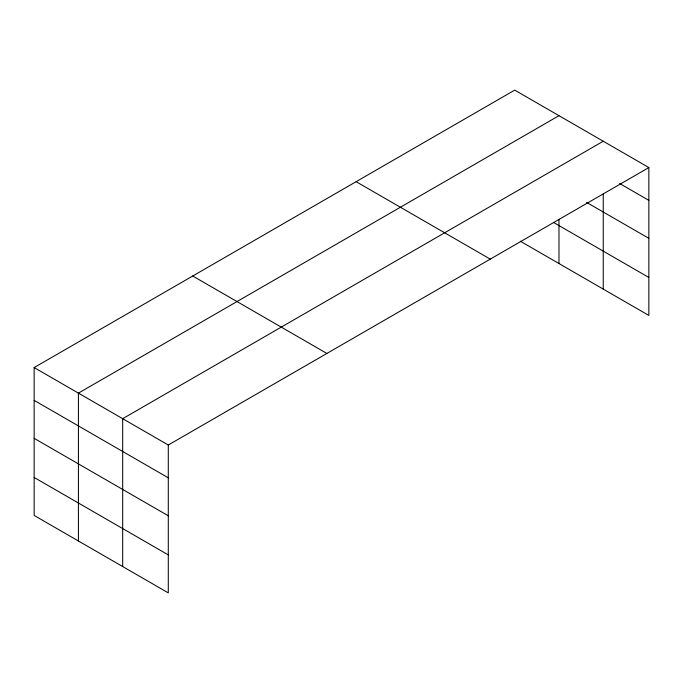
<?xml version="1.0" encoding="UTF-8"?>
<svg xmlns="http://www.w3.org/2000/svg" width="683" height="683" viewBox="0 0 683 683"><rect width="100%" height="100%" fill="white"/><g stroke="black" fill="none" stroke-linecap="round" stroke-linejoin="round"><path stroke-width="1.02" d="M648.85 167.566L514.709 90.122L34.15 367.565L34.15 515.434L168.291 592.878L168.291 445.017L648.85 167.566L648.85 315.435L520.241 241.176M603.243 194.074L603.243 289.097M558.976 115.683L78.417 393.126L78.417 540.987M603.243 141.236L122.684 418.679L122.684 566.548M619.66 183.514L648.85 200.367M586.637 202.424L648.85 238.341M553.435 222.376L648.85 277.46M356.125 181.678L490.266 259.13M192.734 276.009L326.875 353.461M34.15 367.565L168.291 445.017M34.15 400.366L168.291 477.81M34.15 438.332L168.291 515.785M34.15 477.46L168.291 554.903M558.976 219.226L558.976 263.544"/></g></svg>
